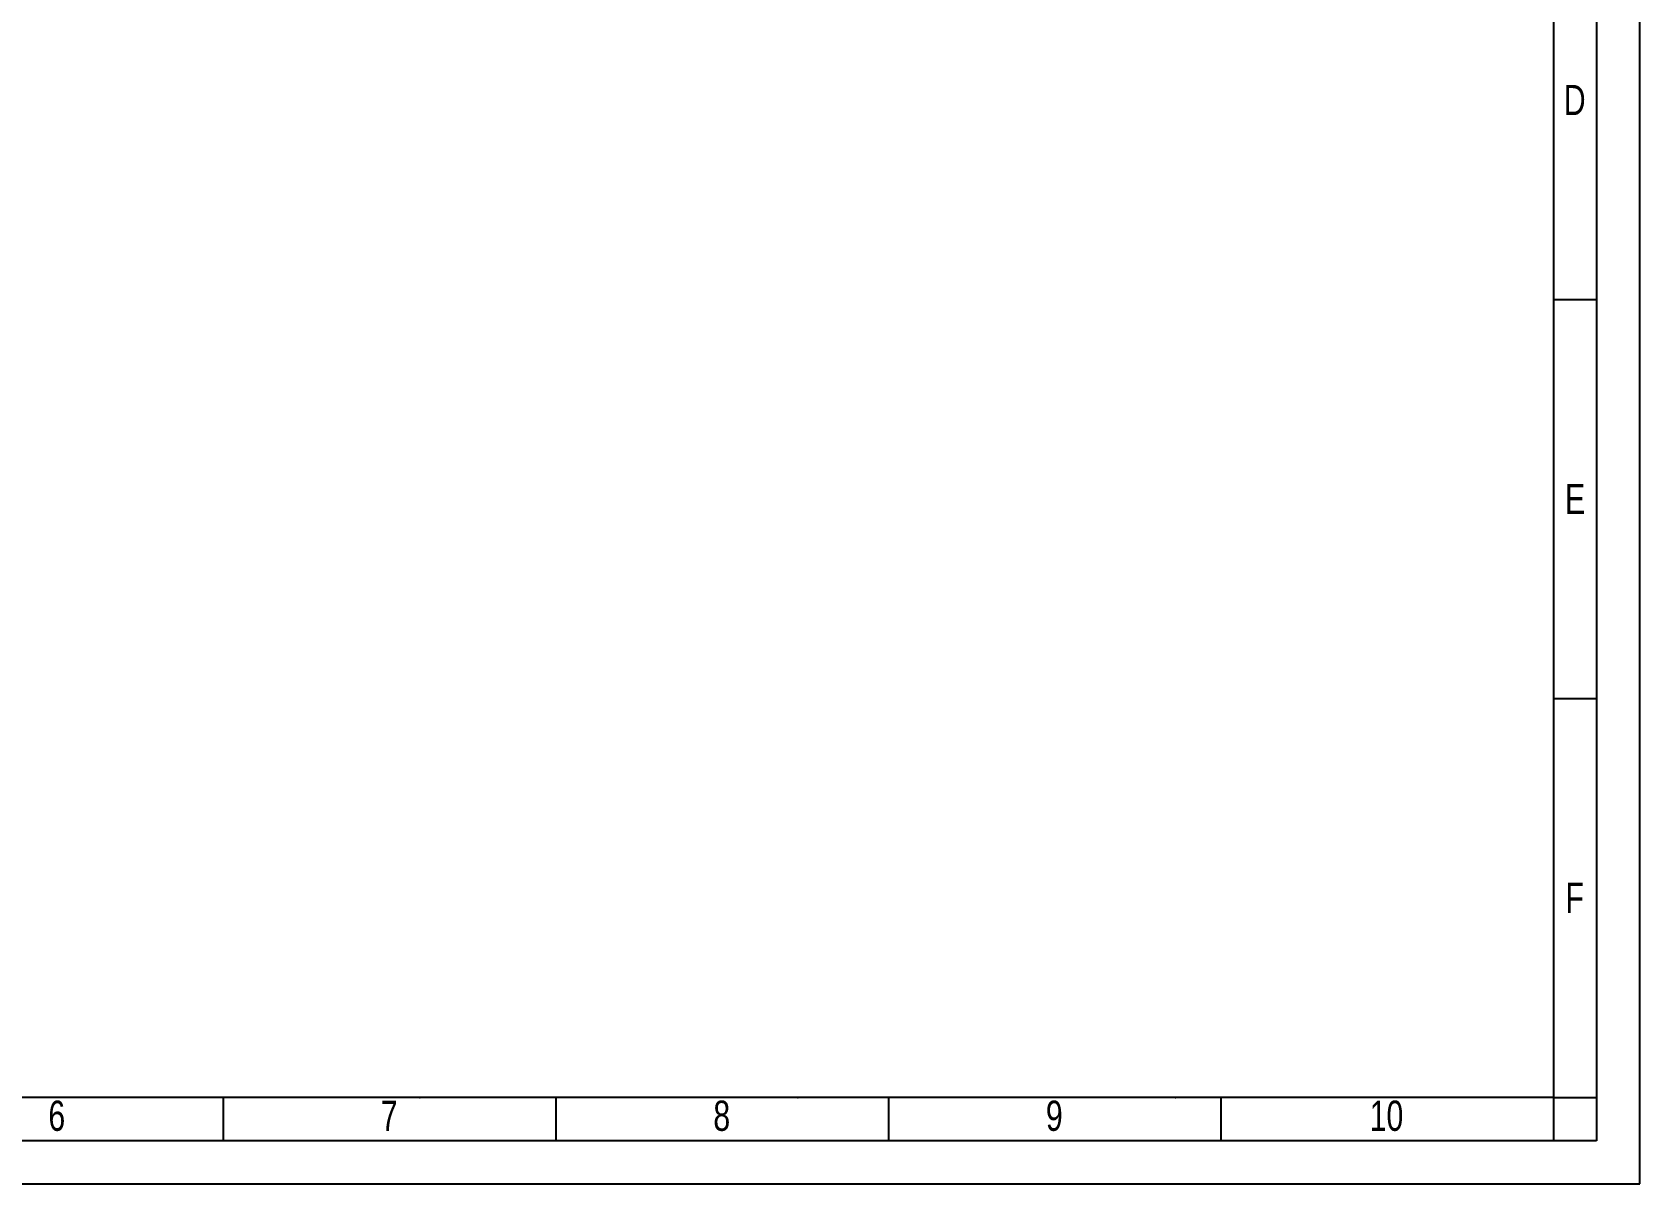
# Model space of a CAD drawing. Header units: millimetres. Extents: x -6 to 421, y -3 to 294.
# Drawn here: x 234.9 to 421.1, y -3.3 to 130 of the extents above; entities that cross this region are included whole.
import ezdxf

# ---------------------------------------------------------------- set-up
doc = ezdxf.new("R2010")
doc.units = ezdxf.units.MM
doc.header["$PDSIZE"] = -1
for name, color, linetype in [('FORMATO', 179, 'Continuous'), ('MODULACIÓN', 6, 'Continuous'), ('MÁRGENES', 1, 'Continuous'), ('SLD-0', 179, 'Continuous')]:
    doc.layers.add(name, color=color, linetype=linetype)
doc.styles.add('SLDTEXTSTYLE1', font='TXT', dxfattribs={"width": 0.75})

# ---------------------------------------------------------------- blocks, each defined once
blk = doc.blocks.new('BORDER')
at = {"layer": 'FORMATO'}
for p, q in [((420, 0), (420, 297)), ((0, 0), (420, 0))]:
    blk.add_line(p, q, dxfattribs=at)

msp = doc.modelspace()

# ---------------------------------------------------------------- linework, layer by layer
at = {"layer": 'MODULACIÓN'}
for p, q in [((416.07, 288.7), (416.07, 1.7)), ((416.07, 99.04), (411.07, 99.04)), ((416.07, 52.87), (411.07, 52.87)), ((257.07, 6.7), (257.07, 1.7)), ((295.57, 6.7), (295.57, 1.7)), ((334.07, 6.7), (334.07, 1.7)), ((372.57, 6.7), (372.57, 1.7)), ((411.06, 6.7), (411.06, 1.7)), ((411.07, 6.7), (411.07, 1.7)), ((411.07, 6.7), (416.07, 6.7)), ((416.07, 1.7), (21.07, 1.7))]:
    msp.add_line(p, q, dxfattribs=at)
at = {"layer": 'MÁRGENES'}
for p, q in [((411.07, 283.7), (411.07, 6.7)), ((411.07, 6.7), (26.08, 6.7))]:
    msp.add_line(p, q, dxfattribs=at)
at = {"layer": 'SLD-0'}
for p in [(279.82, 6.7), (323.57, 6.7), (367.32, 6.7)]:
    msp.add_point(p, dxfattribs=at)

# ---------------------------------------------------------------- block references
at = {"color": 7, "linetype": 'Continuous'}
msp.add_blockref('BORDER', (1.07, -3.3), dxfattribs=at)

# ---------------------------------------------------------------- texts
at = {"layer": 'MODULACIÓN', "char_height": 3.5, "attachment_point": 2, "style": 'SLDTEXTSTYLE1'}
for s, insert in [('D', (413.53, 123.94)), ('E', (413.58, 77.74)), ('F', (413.54, 31.57)), ('6', (237.79, 6.34)), ('7', (276.28, 6.34)), ('8', (314.78, 6.34)), ('9', (353.28, 6.34)), ('10', (391.74, 6.34))]:
    msp.add_mtext(s, dxfattribs=dict(at, insert=insert))

doc.saveas('drawing.dxf')
